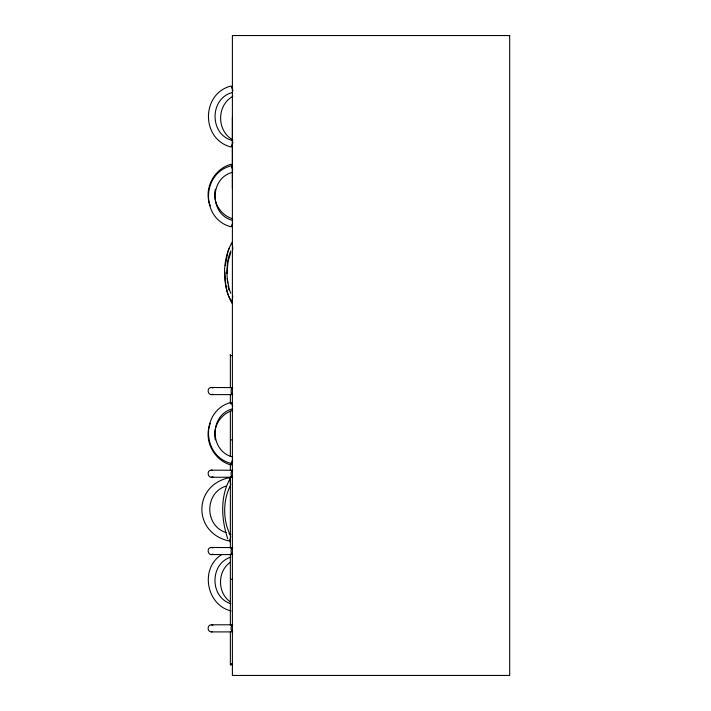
<?xml version="1.0" encoding="UTF-8"?>
<svg xmlns="http://www.w3.org/2000/svg" width="711" height="711" viewBox="0 0 711 711"><rect width="100%" height="100%" fill="white"/><g stroke="black" fill="none" stroke-linecap="round" stroke-linejoin="round"><path stroke-width="1.07" d="M226.996 273.637L228.018 261.408L230.817 252.449M229.982 541.915L230.693 536.076M225.307 265.638L227.804 251.783M232.781 295.847L232.017 301.748C225.503 293.474 225.52 282.107 224.978 272.055M232.399 300.371L232.017 303.321C222.036 285.52 222.01 260.164 232.017 242.371L232.773 248.175M215.344 189.295C212.269 201.746 220.41 215.362 232.737 218.775M228.204 250.796L229.404 247.855M230.817 250.876C226.418 260.875 226.569 272.242 227.636 282.916M232.977 142.458L231.093 147.008C200.92 139.48 200.92 93.541 231.093 86.004L232.977 90.555M232.728 223.023L231.146 226.836C200.973 219.299 200.973 173.36 231.146 165.832L232.728 169.645M210.278 423.427C203.213 439.922 213.922 460.497 231.146 465.021L232.728 461.208M232.728 459.59L231.146 463.403C200.973 455.875 200.973 409.936 231.146 402.399L232.728 406.212M229.306 539.996L228.862 540.92C192.877 532.912 192.877 485.746 228.862 477.739L229.973 480.067M230.257 485.924C222.81 500.553 222.81 520.336 230.257 534.965M232.888 96.358C216.526 105.166 216.526 131.082 232.888 139.88M221.361 554.829C199.747 568.436 206.332 605.132 231.093 610.936M230.284 562.285C217.255 571.209 217.255 592.894 230.284 601.817M212.98 394.125C208.119 396.925 205.861 387.566 211.318 387.495L232.728 387.619M212.98 476.779C208.119 479.578 205.861 470.22 211.318 470.149L232.728 470.273M212.98 554.1C208.119 556.9 205.861 547.541 211.318 547.47L232.728 547.594M232.684 92.457C209.203 98.002 209.203 135.01 232.684 140.565M232.737 172.275C209.256 177.83 209.256 214.838 232.737 220.383M232.737 408.852C209.256 414.397 209.256 451.405 232.737 456.96M232.737 410.46C220.41 413.873 212.269 427.489 215.344 439.94M230.835 557.148C209.692 563.61 209.692 597.267 230.835 603.728M232.399 387.495C230.613 388.819 230.435 393.947 232.728 394.481M232.399 470.149C230.613 471.473 230.435 476.601 232.728 477.134M232.399 547.47C230.613 548.794 230.435 553.922 232.728 554.456M232.728 624.916C230.444 625.271 230.444 631.421 232.728 631.777M226.089 486.102C204.359 492.714 204.359 525.936 226.089 532.557M232.399 624.791L211.318 624.791C207.025 624.756 207.025 631.937 211.318 631.901L232.399 631.901M211.318 631.901L212.18 631.777M232.399 117.315L232.399 188.415M230.364 355.544L232.479 355.544M230.364 355.553L232.524 355.553M211.318 394.605L232.399 394.605M230.364 439.922L232.524 439.922M211.318 477.259L232.399 477.259M211.318 554.58L232.399 554.58M230.364 579.305L232.524 579.305M230.364 663.665L232.524 663.665M230.364 664.785L232.479 664.785M211.318 387.495L212.98 387.975M211.318 470.149L212.18 470.273M211.318 547.47L212.98 547.95M211.318 624.791L212.98 625.271M228.978 533.597L230.897 534.281M232.728 168.027L231.146 164.214C213.922 168.738 203.213 189.313 210.278 205.808M230.817 293.243L229.235 289.35L227.253 278.392M227.769 538.814C221.361 519.972 219.93 496.696 229.982 478.974L230.693 484.813M228.018 285.858L228.986 289.91M232.595 248.37L232.773 249.748M230.364 354.362L230.364 387.744M230.364 394.027L230.364 403.928M230.364 411.056L230.364 456.515M230.364 463.528L230.364 470.193M230.364 476.423L230.364 548.332M230.364 553.86L230.364 625.2M230.364 631.475L230.364 664.838M509.689 35.55L232.399 35.55L232.399 675.45L509.689 675.45L509.689 35.55"/></g></svg>
